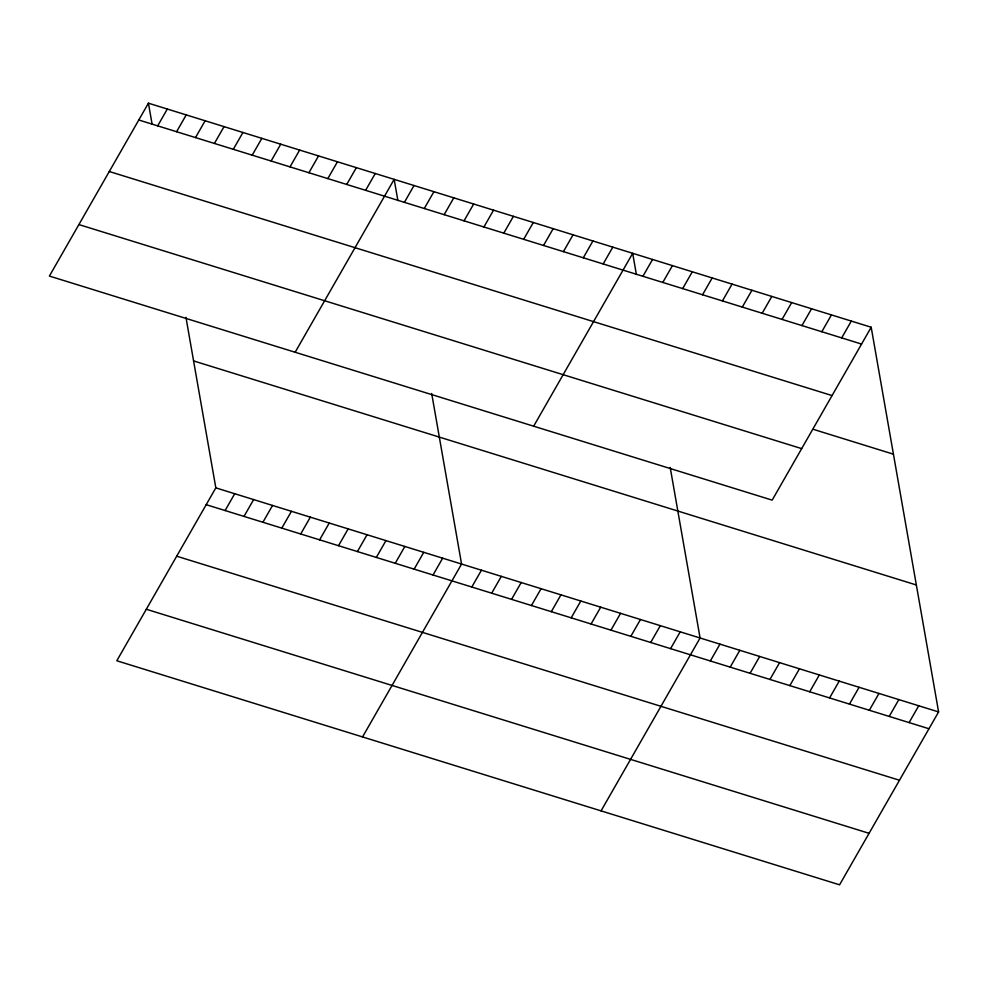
<?xml version="1.0" encoding="UTF-8"?>
<svg xmlns="http://www.w3.org/2000/svg" width="988" height="988" viewBox="0 0 988 988"><rect width="100%" height="100%" fill="white"/><g stroke="black" fill="none" stroke-linecap="round" stroke-linejoin="round"><path stroke-width="1.48" d="M148.422 103.184L49.4 276.072L772.171 500.138L871.194 327.238L148.422 103.184L152.127 124.34M157.685 125.859L167.318 109.038M176.593 131.725L186.226 114.904M195.501 137.579L205.133 120.758M214.396 143.445L224.029 126.625M233.304 149.299L242.937 132.478M252.199 155.165L261.845 138.345M271.107 161.019L280.74 144.199M290.015 166.886L299.648 150.065M308.911 172.739L318.544 155.919M327.818 178.606L337.451 161.785M346.726 184.46L356.359 167.639M365.622 190.326L375.255 173.505M185.942 317.321L215.829 487.862L116.806 660.762L839.578 884.816L938.6 711.928L871.194 327.238M295.14 352.259L394.163 179.359L397.868 200.515M225.091 510.549L234.724 493.728M404.401 202.342L414.034 185.522M243.999 516.403L253.632 499.582M424.284 208.505L433.917 191.684M262.907 522.269L272.54 505.448M444.155 214.668L453.788 197.847M281.802 528.123L291.435 511.302M464.039 220.83L473.672 204.01M300.71 533.989L310.343 517.169M483.91 226.993L493.543 210.172M319.618 539.843L329.251 523.023M503.781 233.156L513.414 216.335M338.514 545.709L348.147 528.889M523.665 239.318L533.298 222.498M357.421 551.563L367.054 534.743M543.536 245.469L553.169 228.648M376.317 557.43L385.95 540.609M563.419 251.631L573.052 234.811M395.225 563.284L404.858 546.463M583.291 257.794L592.924 240.973M414.133 569.15L423.766 552.329M603.174 263.957L612.807 247.136M433.028 575.004L442.661 558.183M533.656 426.199L632.678 253.299L636.383 274.454M362.547 736.937L461.569 564.049L431.682 393.496M642.916 276.282L652.549 259.461M471.807 587.02L481.44 570.212M662.8 282.445L672.433 265.624M491.691 593.183L501.324 576.362M682.671 288.607L692.304 271.786M511.562 599.346L521.195 582.525M702.554 294.77L712.187 277.949M531.445 605.508L541.078 588.687M722.426 300.932L732.059 284.112M551.316 611.671L560.949 594.85M742.297 307.095L751.93 290.274M571.188 617.833L580.821 601.013M762.18 313.258L771.813 296.437M591.071 623.996L600.704 607.175M782.051 319.408L791.684 302.587M610.942 630.159L620.575 613.338M801.935 325.571L811.568 308.75M630.826 636.321L640.459 619.501M821.806 331.733L831.439 314.913M650.697 642.484L660.33 625.663M841.69 337.896L851.323 321.075M670.58 648.647L680.213 631.826M601.062 810.876L700.084 637.989L670.197 467.435M710.323 660.972L719.956 644.151M730.206 667.122L739.839 650.302M750.077 673.285L759.71 656.464M769.961 679.448L779.594 662.627M789.832 685.61L799.465 668.79M809.703 691.773L819.336 674.952M829.587 697.936L839.22 681.115M849.458 704.098L859.091 687.278M869.341 710.261L878.974 693.44M889.212 716.424L898.845 699.603M909.096 722.586L918.729 705.765M138.789 120.005L861.561 344.059M109.285 171.504L832.057 395.571M813.927 429.533L893.436 454.184M78.892 224.572L801.676 448.626M193.586 360.916L916.358 584.982M215.829 487.862L938.6 711.928M206.196 504.683L928.967 728.749M176.691 556.195L899.475 780.248M146.298 609.25L869.082 833.316"/></g></svg>
